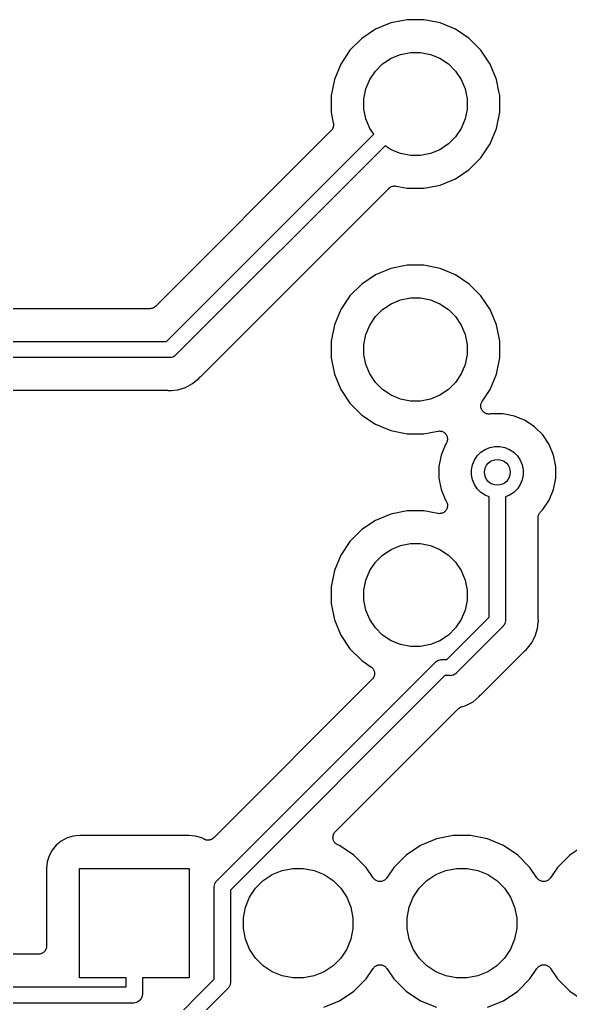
# Model space of a CAD drawing. Extents: x 19 to 115, y -142 to -17.
# Drawn here: x 53.55 to 62.09, y -134.6 to -119.34 of the extents above; entities that cross this region are included whole.
import ezdxf

# ---------------------------------------------------------------- set-up
doc = ezdxf.new("R2010")
doc.units = 0
doc.layers.add('BLACK', color=7, linetype='CONTINUOUS')

msp = doc.modelspace()

# ---------------------------------------------------------------- linework, layer by layer
at = {"layer": 'BLACK', "linetype": 'CONTINUOUS'}
for p, q in [((59.5612, -119.342), (59.3085, -119.392)), ((59.8188, -119.342), (59.5612, -119.342)), ((60.0715, -119.392), (59.8188, -119.342)), ((59.0704, -119.491), (58.8562, -119.634)), ((59.3085, -119.392), (59.0704, -119.491)), ((60.3096, -119.491), (60.0715, -119.392)), ((60.5238, -119.634), (60.3096, -119.491)), ((58.8562, -119.634), (58.674, -119.816)), ((60.706, -119.816), (60.5238, -119.634)), ((58.674, -119.816), (58.5309, -120.03)), ((59.18, -120.029), (59.3111, -119.941)), ((59.3111, -119.941), (59.4566, -119.881)), ((59.4566, -119.881), (59.6112, -119.85)), ((59.6112, -119.85), (59.7688, -119.85)), ((59.7688, -119.85), (59.9234, -119.881)), ((59.9234, -119.881), (60.0689, -119.941)), ((60.0689, -119.941), (60.2, -120.029)), ((60.8491, -120.03), (60.706, -119.816)), ((58.5309, -120.03), (58.4323, -120.268)), ((59.0686, -120.14), (59.18, -120.029)), ((60.2, -120.029), (60.3114, -120.14)), ((60.9477, -120.268), (60.8491, -120.03)), ((58.981, -120.271), (59.0686, -120.14)), ((60.3114, -120.14), (60.399, -120.271)), ((58.4323, -120.268), (58.382, -120.521)), ((58.89, -120.571), (58.9207, -120.417)), ((58.9207, -120.417), (58.981, -120.271)), ((60.399, -120.271), (60.4593, -120.417)), ((60.4593, -120.417), (60.49, -120.571)), ((60.9848, -120.455), (60.9477, -120.268)), ((58.382, -120.521), (58.382, -120.779)), ((60.998, -120.521), (60.9848, -120.455)), ((60.9848, -120.455), (60.9848, -120.455)), ((60.998, -120.779), (60.998, -120.521)), ((58.89, -120.729), (58.89, -120.571)), ((60.49, -120.571), (60.49, -120.729)), ((58.382, -120.779), (58.4159, -120.949)), ((58.9207, -120.883), (58.89, -120.729)), ((60.49, -120.729), (60.4593, -120.883)), ((60.9477, -121.032), (60.998, -120.779)), ((58.4081, -121.024), (58.4024, -121.034)), ((58.4083, -121.023), (58.4081, -121.024)), ((58.4086, -121.023), (58.4083, -121.023)), ((58.412, -121.011), (58.4086, -121.023)), ((58.4156, -121), (58.412, -121.011)), ((58.4158, -120.999), (58.4156, -121)), ((58.4156, -121), (58.4156, -121)), ((58.417, -120.987), (58.4158, -120.999)), ((58.4159, -120.949), (58.416, -120.95)), ((58.416, -120.95), (58.416, -120.95)), ((58.416, -120.95), (58.416, -120.95)), ((58.416, -120.95), (58.4162, -120.951)), ((58.4162, -120.951), (58.4172, -120.963)), ((58.4183, -120.976), (58.417, -120.987)), ((58.4172, -120.963), (58.4183, -120.974)), ((58.4183, -120.974), (58.4182, -120.975)), ((58.4182, -120.975), (58.4183, -120.976)), ((58.981, -121.029), (58.9207, -120.883)), ((60.4593, -120.883), (60.399, -121.029)), ((58.3811, -121.064), (55.655, -123.79)), ((55.8282, -124.335), (59.0424, -121.121)), ((58.3886, -121.055), (58.3811, -121.064)), ((58.3962, -121.046), (58.3886, -121.055)), ((58.3965, -121.045), (58.3962, -121.046)), ((58.3968, -121.045), (58.3965, -121.045)), ((58.4024, -121.034), (58.3968, -121.045)), ((59.0424, -121.121), (58.981, -121.029)), ((60.3114, -121.16), (60.2, -121.271)), ((60.399, -121.029), (60.3114, -121.16)), ((60.8491, -121.27), (60.9477, -121.032)), ((59.2192, -121.298), (55.9727, -124.544)), ((59.3111, -121.359), (59.2192, -121.298)), ((60.2, -121.271), (60.0689, -121.359)), ((60.706, -121.484), (60.8491, -121.27)), ((59.4566, -121.419), (59.3111, -121.359)), ((59.6112, -121.45), (59.4566, -121.419)), ((59.7688, -121.45), (59.6112, -121.45)), ((59.9234, -121.419), (59.7688, -121.45)), ((60.0689, -121.359), (59.9234, -121.419)), ((60.5238, -121.666), (60.706, -121.484)), ((60.3096, -121.809), (60.5238, -121.666)), ((59.2869, -121.95), (59.2959, -121.943)), ((59.2959, -121.943), (59.2965, -121.943)), ((59.2965, -121.943), (59.2969, -121.942)), ((59.2969, -121.942), (59.3074, -121.937)), ((59.3074, -121.937), (59.3178, -121.931)), ((59.3178, -121.931), (59.3184, -121.931)), ((59.3184, -121.931), (59.319, -121.931)), ((59.319, -121.931), (59.3302, -121.927)), ((59.3302, -121.927), (59.3416, -121.924)), ((59.3416, -121.924), (59.3422, -121.924)), ((59.3422, -121.924), (59.3428, -121.924)), ((59.3428, -121.924), (59.3545, -121.923)), ((59.3545, -121.923), (59.3662, -121.922)), ((59.3662, -121.922), (59.3668, -121.922)), ((59.3668, -121.922), (59.3674, -121.922)), ((59.3674, -121.922), (59.3792, -121.923)), ((59.3792, -121.923), (59.3909, -121.924)), ((59.3909, -121.924), (59.5612, -121.958)), ((59.8188, -121.958), (60.0715, -121.908)), ((60.0715, -121.908), (60.3096, -121.809)), ((56.354, -124.881), (59.2763, -121.959)), ((59.2763, -121.959), (59.2767, -121.959)), ((59.2767, -121.959), (59.2767, -121.958)), ((59.2767, -121.958), (59.2767, -121.958)), ((59.2767, -121.958), (59.2776, -121.958)), ((59.2776, -121.958), (59.2869, -121.95)), ((59.5612, -121.958), (59.8188, -121.958)), ((59.5612, -123.152), (59.3085, -123.202)), ((59.8188, -123.152), (59.5612, -123.152)), ((60.0715, -123.202), (59.8188, -123.152)), ((59.0704, -123.301), (58.8562, -123.444)), ((59.3085, -123.202), (59.0704, -123.301)), ((60.3096, -123.301), (60.0715, -123.202)), ((60.5238, -123.444), (60.3096, -123.301)), ((58.8562, -123.444), (58.674, -123.626)), ((60.706, -123.626), (60.5238, -123.444)), ((58.674, -123.626), (58.5309, -123.84)), ((59.18, -123.839), (59.3111, -123.751)), ((59.3111, -123.751), (59.4566, -123.691)), ((59.4566, -123.691), (59.6112, -123.66)), ((59.6112, -123.66), (59.7688, -123.66)), ((59.7688, -123.66), (59.9234, -123.691)), ((59.9234, -123.691), (60.0689, -123.751)), ((60.0689, -123.751), (60.2, -123.839)), ((60.7915, -123.754), (60.706, -123.626)), ((60.8491, -123.84), (60.7915, -123.754)), ((55.5652, -123.827), (50.748, -123.827)), ((55.5769, -123.826), (55.5652, -123.827)), ((55.5886, -123.825), (55.5769, -123.826)), ((55.5892, -123.825), (55.5886, -123.825)), ((55.5899, -123.825), (55.5892, -123.825)), ((55.6011, -123.821), (55.5899, -123.825)), ((55.6124, -123.818), (55.6011, -123.821)), ((55.613, -123.818), (55.6124, -123.818)), ((55.6136, -123.817), (55.613, -123.818)), ((55.624, -123.812), (55.6136, -123.817)), ((55.6344, -123.807), (55.624, -123.812)), ((55.6349, -123.806), (55.6344, -123.807)), ((55.6355, -123.806), (55.6349, -123.806)), ((55.6446, -123.798), (55.6355, -123.806)), ((55.6537, -123.791), (55.6446, -123.798)), ((55.6547, -123.79), (55.6537, -123.791)), ((55.655, -123.79), (55.6547, -123.79)), ((55.6547, -123.79), (55.6547, -123.79)), ((55.6547, -123.79), (55.6547, -123.79)), ((58.5309, -123.84), (58.4323, -124.078)), ((59.0686, -123.95), (59.18, -123.839)), ((60.2, -123.839), (60.3114, -123.95)), ((60.9477, -124.078), (60.8491, -123.84)), ((58.4323, -124.078), (58.382, -124.331)), ((58.981, -124.081), (59.0686, -123.95)), ((60.3114, -123.95), (60.399, -124.081)), ((60.998, -124.331), (60.9477, -124.078)), ((58.89, -124.381), (58.9207, -124.227)), ((58.9207, -124.227), (58.981, -124.081)), ((60.399, -124.081), (60.4593, -124.227)), ((60.4593, -124.227), (60.49, -124.381)), ((50.3208, -124.335), (55.8282, -124.335)), ((58.382, -124.331), (58.382, -124.589)), ((58.89, -124.539), (58.89, -124.381)), ((60.49, -124.381), (60.49, -124.539)), ((60.998, -124.589), (60.998, -124.331)), ((55.8739, -124.585), (50.3208, -124.585)), ((55.88, -124.586), (55.8739, -124.585)), ((55.8861, -124.585), (55.88, -124.586)), ((55.9045, -124.583), (55.8861, -124.585)), ((55.8861, -124.585), (55.8861, -124.585)), ((55.9281, -124.576), (55.9045, -124.583)), ((55.9498, -124.564), (55.9281, -124.576)), ((55.9688, -124.549), (55.9498, -124.564)), ((55.9727, -124.544), (55.9688, -124.549)), ((58.382, -124.589), (58.4323, -124.842)), ((58.9207, -124.693), (58.89, -124.539)), ((60.49, -124.539), (60.4593, -124.693)), ((60.9477, -124.842), (60.998, -124.589)), ((58.4323, -124.842), (58.5309, -125.08)), ((58.981, -124.839), (58.9207, -124.693)), ((59.0686, -124.97), (58.981, -124.839)), ((60.399, -124.839), (60.3114, -124.97)), ((60.4593, -124.693), (60.399, -124.839)), ((60.8491, -125.08), (60.9477, -124.842)), ((56.1234, -125.048), (56.2334, -124.989)), ((56.2334, -124.989), (56.3298, -124.91)), ((56.3298, -124.91), (56.3456, -124.89)), ((56.3456, -124.89), (56.3468, -124.889)), ((56.3468, -124.889), (56.3506, -124.885)), ((56.3506, -124.885), (56.354, -124.881)), ((59.18, -125.081), (59.0686, -124.97)), ((60.3114, -124.97), (60.2, -125.081)), ((50.748, -125.093), (55.8427, -125.093)), ((55.8427, -125.093), (55.8445, -125.093)), ((55.8445, -125.093), (55.8498, -125.094)), ((55.8498, -125.094), (55.8551, -125.094)), ((55.8551, -125.094), (55.88, -125.096)), ((55.88, -125.096), (55.9049, -125.094)), ((55.9049, -125.094), (55.905, -125.094)), ((55.905, -125.094), (56.0041, -125.084)), ((56.0041, -125.084), (56.1234, -125.048)), ((58.5309, -125.08), (58.674, -125.294)), ((59.3111, -125.169), (59.18, -125.081)), ((60.2, -125.081), (60.0689, -125.169)), ((60.7253, -125.265), (60.8491, -125.08)), ((58.674, -125.294), (58.8562, -125.476)), ((59.4566, -125.229), (59.3111, -125.169)), ((59.6112, -125.26), (59.4566, -125.229)), ((59.7688, -125.26), (59.6112, -125.26)), ((59.9234, -125.229), (59.7688, -125.26)), ((60.0689, -125.169), (59.9234, -125.229)), ((60.7065, -125.31), (60.7102, -125.298)), ((60.7102, -125.298), (60.7136, -125.287)), ((60.7136, -125.287), (60.7138, -125.286)), ((60.7138, -125.286), (60.7196, -125.276)), ((60.7138, -125.286), (60.7138, -125.286)), ((60.7196, -125.276), (60.7253, -125.265)), ((60.7039, -125.335), (60.7052, -125.322)), ((60.7051, -125.347), (60.7039, -125.335)), ((60.7039, -125.335), (60.704, -125.335)), ((60.704, -125.335), (60.7039, -125.335)), ((60.7062, -125.359), (60.7051, -125.347)), ((60.7052, -125.322), (60.7064, -125.31)), ((60.7063, -125.36), (60.7062, -125.359)), ((60.7098, -125.371), (60.7063, -125.36)), ((60.7063, -125.36), (60.7063, -125.36)), ((60.7064, -125.31), (60.7065, -125.31)), ((60.7065, -125.31), (60.7065, -125.31)), ((60.7132, -125.383), (60.7098, -125.371)), ((60.7133, -125.383), (60.7132, -125.383)), ((60.7134, -125.383), (60.7133, -125.383)), ((60.7191, -125.394), (60.7134, -125.383)), ((60.7247, -125.405), (60.7191, -125.394)), ((60.7249, -125.405), (60.7247, -125.405)), ((60.725, -125.405), (60.7249, -125.405)), ((60.7325, -125.415), (60.725, -125.405)), ((60.7403, -125.424), (60.7325, -125.415)), ((60.7405, -125.424), (60.7403, -125.424)), ((60.7406, -125.425), (60.7405, -125.424)), ((60.7499, -125.432), (60.7406, -125.425)), ((60.7593, -125.44), (60.7499, -125.432)), ((60.7595, -125.44), (60.7593, -125.44)), ((60.7596, -125.44), (60.7595, -125.44)), ((60.7702, -125.446), (60.7596, -125.44)), ((60.781, -125.452), (60.7702, -125.446)), ((60.7812, -125.452), (60.781, -125.452)), ((60.7814, -125.452), (60.7812, -125.452)), ((60.7928, -125.456), (60.7814, -125.452)), ((58.8562, -125.476), (59.0704, -125.619)), ((60.8046, -125.46), (60.7928, -125.456)), ((60.8049, -125.46), (60.8046, -125.46)), ((60.8051, -125.46), (60.8049, -125.46)), ((60.817, -125.461), (60.8051, -125.46)), ((60.8293, -125.462), (60.817, -125.461)), ((60.8295, -125.462), (60.8293, -125.462)), ((60.8297, -125.462), (60.8295, -125.462)), ((60.8417, -125.461), (60.8297, -125.462)), ((60.854, -125.46), (60.8417, -125.461)), ((60.8544, -125.46), (60.854, -125.46)), ((60.8557, -125.46), (60.8544, -125.46)), ((60.8544, -125.46), (60.8544, -125.46)), ((60.8544, -125.46), (60.8544, -125.46)), ((60.8706, -125.457), (60.8557, -125.46)), ((61.0494, -125.457), (60.8706, -125.457)), ((61.2249, -125.492), (61.0494, -125.457)), ((61.3901, -125.56), (61.2249, -125.492)), ((61.5388, -125.66), (61.3901, -125.56)), ((59.0704, -125.619), (59.3085, -125.718)), ((59.3085, -125.718), (59.5612, -125.768)), ((59.8188, -125.768), (60.0348, -125.725)), ((60.0348, -125.725), (60.0361, -125.725)), ((60.0361, -125.725), (60.0361, -125.725)), ((60.0361, -125.725), (60.0361, -125.725)), ((60.0361, -125.725), (60.0366, -125.725)), ((60.0366, -125.725), (60.0488, -125.724)), ((60.0488, -125.724), (60.0608, -125.723)), ((60.0608, -125.723), (60.061, -125.723)), ((60.061, -125.723), (60.0613, -125.723)), ((60.0613, -125.723), (60.0735, -125.724)), ((60.0735, -125.724), (60.0855, -125.725)), ((60.0855, -125.725), (60.0857, -125.725)), ((60.0857, -125.725), (60.0859, -125.725)), ((60.0859, -125.725), (60.0979, -125.729)), ((60.0979, -125.729), (60.1091, -125.733)), ((60.1091, -125.733), (60.1093, -125.733)), ((60.1093, -125.733), (60.1095, -125.733)), ((60.1095, -125.733), (60.1204, -125.739)), ((60.1204, -125.739), (60.1309, -125.744)), ((60.1309, -125.744), (60.1311, -125.745)), ((60.1311, -125.745), (60.1313, -125.745)), ((60.1313, -125.745), (60.1407, -125.753)), ((60.1407, -125.753), (60.1499, -125.76)), ((61.6653, -125.786), (61.5388, -125.66)), ((59.5612, -125.768), (59.8188, -125.768)), ((60.1499, -125.76), (60.1501, -125.761)), ((60.1501, -125.761), (60.1503, -125.761)), ((60.1503, -125.761), (60.1579, -125.77)), ((60.1579, -125.77), (60.1656, -125.78)), ((60.1709, -125.909), (60.1652, -125.92)), ((60.1656, -125.78), (60.1657, -125.78)), ((60.1657, -125.78), (60.1658, -125.78)), ((60.1658, -125.78), (60.1713, -125.791)), ((60.1767, -125.899), (60.1709, -125.909)), ((60.1713, -125.791), (60.1771, -125.802)), ((60.1768, -125.898), (60.1767, -125.899)), ((60.1769, -125.898), (60.1768, -125.898)), ((60.1804, -125.887), (60.1769, -125.898)), ((60.1771, -125.802), (60.1772, -125.802)), ((60.1772, -125.802), (60.1773, -125.802)), ((60.1773, -125.802), (60.1807, -125.814)), ((60.184, -125.875), (60.1804, -125.887)), ((60.1807, -125.814), (60.1842, -125.825)), ((60.1841, -125.875), (60.184, -125.875)), ((60.1853, -125.863), (60.1841, -125.875)), ((60.1841, -125.875), (60.1841, -125.875)), ((60.1842, -125.825), (60.1843, -125.825)), ((60.1843, -125.825), (60.1843, -125.826)), ((60.1843, -125.826), (60.1855, -125.838)), ((60.1866, -125.85), (60.1853, -125.863)), ((60.1855, -125.838), (60.1866, -125.85)), ((60.1866, -125.85), (60.1866, -125.85)), ((60.1866, -125.85), (60.1866, -125.85)), ((61.7647, -125.935), (61.6653, -125.786)), ((60.1553, -125.935), (60.0869, -126.1)), ((60.1652, -125.92), (60.1553, -125.935)), ((60.6493, -126.11), (60.705, -126.054)), ((60.705, -126.054), (60.7705, -126.011)), ((60.7705, -126.011), (60.8433, -125.98)), ((60.8433, -125.98), (60.9206, -125.965)), ((60.9206, -125.965), (60.9994, -125.965)), ((60.9994, -125.965), (61.0767, -125.98)), ((61.0767, -125.98), (61.1495, -126.011)), ((61.1495, -126.011), (61.215, -126.054)), ((61.215, -126.054), (61.2707, -126.11)), ((61.8331, -126.1), (61.7647, -125.935)), ((60.0869, -126.1), (60.052, -126.276)), ((60.5754, -126.248), (60.6055, -126.176)), ((60.6055, -126.176), (60.6493, -126.11)), ((61.2707, -126.11), (61.3145, -126.176)), ((61.3145, -126.176), (61.3446, -126.248)), ((61.868, -126.276), (61.8331, -126.1)), ((60.052, -126.276), (60.052, -126.454)), ((60.56, -126.326), (60.5754, -126.248)), ((60.56, -126.404), (60.56, -126.326)), ((61.3446, -126.248), (61.36, -126.326)), ((61.36, -126.326), (61.36, -126.404)), ((61.868, -126.454), (61.868, -126.276)), ((60.052, -126.454), (60.0869, -126.63)), ((60.5754, -126.482), (60.56, -126.404)), ((60.6055, -126.554), (60.5754, -126.482)), ((61.3446, -126.482), (61.3145, -126.554)), ((61.36, -126.404), (61.3446, -126.482)), ((61.8331, -126.63), (61.868, -126.454)), ((60.0869, -126.63), (60.1553, -126.795)), ((60.6493, -126.62), (60.6055, -126.554)), ((60.705, -126.676), (60.6493, -126.62)), ((61.2707, -126.62), (61.215, -126.676)), ((61.3145, -126.554), (61.2707, -126.62)), ((61.7647, -126.795), (61.8331, -126.63)), ((60.1553, -126.795), (60.1652, -126.81)), ((60.1652, -126.81), (60.1659, -126.811)), ((60.1659, -126.811), (60.1659, -126.811)), ((60.1659, -126.811), (60.1659, -126.811)), ((60.1659, -126.811), (60.1662, -126.811)), ((60.1662, -126.811), (60.1717, -126.822)), ((60.1717, -126.822), (60.1774, -126.833)), ((60.7705, -126.719), (60.705, -126.676)), ((60.835, -126.746), (60.7705, -126.719)), ((60.835, -128.613), (60.835, -126.746)), ((61.1495, -126.719), (61.085, -126.746)), ((61.085, -126.746), (61.085, -128.659)), ((61.215, -126.676), (61.1495, -126.719)), ((61.6653, -126.944), (61.7647, -126.795)), ((59.5612, -126.962), (59.3085, -127.012)), ((59.8188, -126.962), (59.5612, -126.962)), ((60.0348, -127.005), (59.8188, -126.962)), ((60.1393, -126.979), (60.1298, -126.986)), ((60.1487, -126.971), (60.1393, -126.979)), ((60.1488, -126.971), (60.1487, -126.971)), ((60.149, -126.971), (60.1488, -126.971)), ((60.1569, -126.961), (60.149, -126.971)), ((60.1646, -126.952), (60.1569, -126.961)), ((60.1647, -126.952), (60.1646, -126.952)), ((60.1648, -126.952), (60.1647, -126.952)), ((60.1707, -126.941), (60.1648, -126.952)), ((60.1765, -126.93), (60.1707, -126.941)), ((60.1766, -126.93), (60.1765, -126.93)), ((60.1765, -126.93), (60.1765, -126.93)), ((60.1803, -126.918), (60.1766, -126.93)), ((60.1774, -126.833), (60.1775, -126.833)), ((60.1775, -126.833), (60.1776, -126.833)), ((60.1776, -126.833), (60.1809, -126.845)), ((60.1839, -126.906), (60.1803, -126.918)), ((60.1809, -126.845), (60.1844, -126.857)), ((60.184, -126.906), (60.1839, -126.906)), ((60.1839, -126.906), (60.1839, -126.906)), ((60.1853, -126.894), (60.184, -126.906)), ((60.1844, -126.857), (60.1844, -126.857)), ((60.1844, -126.857), (60.1845, -126.857)), ((60.1845, -126.857), (60.1855, -126.869)), ((60.1866, -126.882), (60.1853, -126.894)), ((60.1855, -126.869), (60.1866, -126.881)), ((60.1866, -126.881), (60.1866, -126.882)), ((60.1866, -126.882), (60.1866, -126.882)), ((61.6227, -126.988), (61.6302, -126.979)), ((61.6302, -126.979), (61.6653, -126.944)), ((59.0704, -127.111), (58.8562, -127.254)), ((59.3085, -127.012), (59.0704, -127.111)), ((60.0472, -127.006), (60.0348, -127.005)), ((60.059, -127.007), (60.0472, -127.006)), ((60.0593, -127.007), (60.059, -127.007)), ((60.0595, -127.007), (60.0593, -127.007)), ((60.0717, -127.006), (60.0595, -127.007)), ((60.0837, -127.005), (60.0717, -127.006)), ((60.0839, -127.005), (60.0837, -127.005)), ((60.0842, -127.005), (60.0839, -127.005)), ((60.0959, -127.001), (60.0842, -127.005)), ((60.1075, -126.998), (60.0959, -127.001)), ((60.1077, -126.998), (60.1075, -126.998)), ((60.1079, -126.998), (60.1077, -126.998)), ((60.1187, -126.992), (60.1079, -126.998)), ((60.1294, -126.986), (60.1187, -126.992)), ((60.1296, -126.986), (60.1294, -126.986)), ((60.1298, -126.986), (60.1296, -126.986)), ((61.593, -127.067), (61.5943, -127.055)), ((61.593, -127.068), (61.593, -127.067)), ((61.593, -127.069), (61.593, -127.068)), ((61.593, -127.068), (61.593, -127.068)), ((61.593, -127.068), (61.593, -127.068)), ((61.593, -128.628), (61.593, -127.069)), ((61.5943, -127.055), (61.5955, -127.044)), ((61.5955, -127.044), (61.5957, -127.043)), ((61.5957, -127.043), (61.5958, -127.042)), ((61.5958, -127.042), (61.5993, -127.031)), ((61.5993, -127.031), (61.6028, -127.02)), ((61.6028, -127.02), (61.6031, -127.019)), ((61.6031, -127.019), (61.6033, -127.019)), ((61.6033, -127.019), (61.6089, -127.008)), ((61.6089, -127.008), (61.6145, -126.998)), ((61.6145, -126.998), (61.6149, -126.998)), ((61.6149, -126.998), (61.6152, -126.997)), ((61.6152, -126.997), (61.6227, -126.988)), ((58.8562, -127.254), (58.674, -127.436)), ((58.674, -127.436), (58.5309, -127.65)), ((59.18, -127.649), (59.3111, -127.561)), ((59.3111, -127.561), (59.4566, -127.501)), ((59.4566, -127.501), (59.6112, -127.47)), ((59.6112, -127.47), (59.7688, -127.47)), ((59.7688, -127.47), (59.9234, -127.501)), ((59.9234, -127.501), (60.0689, -127.561)), ((60.0689, -127.561), (60.2, -127.649)), ((58.5309, -127.65), (58.4323, -127.888)), ((59.0686, -127.76), (59.18, -127.649)), ((60.2, -127.649), (60.3114, -127.76)), ((58.4323, -127.888), (58.382, -128.141)), ((58.9207, -128.037), (58.981, -127.891)), ((58.981, -127.891), (59.0686, -127.76)), ((60.3114, -127.76), (60.399, -127.891)), ((60.399, -127.891), (60.4593, -128.037)), ((58.89, -128.191), (58.9207, -128.037)), ((60.4593, -128.037), (60.49, -128.191)), ((58.382, -128.141), (58.382, -128.399)), ((58.89, -128.349), (58.89, -128.191)), ((60.49, -128.191), (60.49, -128.349)), ((58.9207, -128.503), (58.89, -128.349)), ((60.49, -128.349), (60.4593, -128.503)), ((58.382, -128.399), (58.4323, -128.652)), ((58.981, -128.649), (58.9207, -128.503)), ((60.4593, -128.503), (60.399, -128.649)), ((58.4323, -128.652), (58.5309, -128.89)), ((59.0686, -128.78), (58.981, -128.649)), ((60.1782, -129.27), (60.835, -128.613)), ((60.399, -128.649), (60.3114, -128.78)), ((61.5935, -128.633), (61.593, -128.628)), ((61.5934, -128.638), (61.5935, -128.633)), ((61.5936, -128.64), (61.5934, -128.638)), ((61.5961, -128.665), (61.5936, -128.64)), ((59.18, -128.891), (59.0686, -128.78)), ((60.3114, -128.78), (60.2, -128.891)), ((61.0441, -128.758), (60.3227, -129.479)), ((61.0488, -128.754), (61.0441, -128.758)), ((61.0527, -128.749), (61.0488, -128.754)), ((61.0641, -128.735), (61.0527, -128.749)), ((61.0527, -128.749), (61.0527, -128.749)), ((61.0644, -128.735), (61.0641, -128.735)), ((61.076, -128.713), (61.0644, -128.735)), ((61.0832, -128.69), (61.076, -128.713)), ((61.085, -128.671), (61.0832, -128.69)), ((61.085, -128.659), (61.0856, -128.665)), ((61.0856, -128.665), (61.085, -128.671)), ((61.085, -128.671), (61.085, -128.671)), ((61.5476, -128.908), (61.5838, -128.789)), ((61.5838, -128.789), (61.5936, -128.69)), ((61.5936, -128.69), (61.5961, -128.665)), ((61.5936, -128.69), (61.5936, -128.69)), ((58.5309, -128.89), (58.674, -129.104)), ((59.3111, -128.979), (59.18, -128.891)), ((60.2, -128.891), (60.0689, -128.979)), ((61.4889, -129.018), (61.5476, -128.908)), ((58.674, -129.104), (58.8562, -129.286)), ((59.4566, -129.039), (59.3111, -128.979)), ((59.6112, -129.07), (59.4566, -129.039)), ((59.7688, -129.07), (59.6112, -129.07)), ((59.9234, -129.039), (59.7688, -129.07)), ((60.0689, -128.979), (59.9234, -129.039)), ((61.3904, -129.131), (61.4098, -129.115)), ((61.4098, -129.115), (61.4256, -129.095)), ((61.4256, -129.095), (61.4257, -129.095)), ((61.4257, -129.095), (61.4889, -129.018)), ((60.0899, -129.27), (60.096, -129.269)), ((60.096, -129.269), (60.1021, -129.27)), ((60.704, -129.816), (61.3812, -129.139)), ((61.3812, -129.139), (61.3825, -129.138)), ((61.3825, -129.138), (61.3867, -129.134)), ((61.3867, -129.134), (61.3904, -129.131)), ((56.611, -132.703), (60.0033, -129.311)), ((58.8562, -129.286), (58.9994, -129.382)), ((58.9994, -129.382), (59.0003, -129.382)), ((59.0003, -129.382), (59.0003, -129.382)), ((59.0003, -129.382), (59.0003, -129.382)), ((59.0003, -129.382), (59.0009, -129.383)), ((59.0009, -129.383), (59.0101, -129.39)), ((59.0101, -129.39), (59.0193, -129.398)), ((59.0193, -129.398), (59.0196, -129.398)), ((59.0196, -129.398), (59.0199, -129.399)), ((59.0199, -129.399), (59.0273, -129.408)), ((59.0273, -129.408), (59.0349, -129.417)), ((59.0349, -129.417), (59.0351, -129.418)), ((59.0351, -129.418), (59.0353, -129.418)), ((59.0353, -129.418), (59.0408, -129.429)), ((60.0033, -129.311), (60.0072, -129.306)), ((60.0072, -129.306), (60.0119, -129.302)), ((60.0119, -129.302), (60.0262, -129.291)), ((60.0119, -129.302), (60.0119, -129.302)), ((60.0262, -129.291), (60.0479, -129.279)), ((60.0262, -129.291), (60.0262, -129.291)), ((60.0262, -129.291), (60.0262, -129.291)), ((60.0479, -129.279), (60.0715, -129.272)), ((60.0715, -129.272), (60.0899, -129.27)), ((60.0899, -129.27), (60.0899, -129.27)), ((60.1021, -129.27), (60.1782, -129.27)), ((60.1478, -129.52), (56.82, -132.848)), ((59.0264, -129.568), (59.0187, -129.577)), ((59.034, -129.559), (59.0264, -129.568)), ((59.0342, -129.558), (59.034, -129.559)), ((59.0344, -129.558), (59.0342, -129.558)), ((59.0401, -129.547), (59.0344, -129.558)), ((59.0458, -129.537), (59.0401, -129.547)), ((59.0408, -129.429), (59.0465, -129.439)), ((59.046, -129.536), (59.0458, -129.537)), ((59.0461, -129.536), (59.046, -129.536)), ((59.0497, -129.524), (59.0461, -129.536)), ((59.0465, -129.439), (59.0466, -129.44)), ((59.0466, -129.44), (59.0468, -129.44)), ((59.0468, -129.44), (59.0501, -129.451)), ((59.0532, -129.513), (59.0497, -129.524)), ((59.0501, -129.451), (59.0536, -129.463)), ((59.0533, -129.513), (59.0532, -129.513)), ((59.0534, -129.512), (59.0533, -129.513)), ((59.0546, -129.5), (59.0534, -129.512)), ((59.0536, -129.463), (59.0536, -129.463)), ((59.0536, -129.463), (59.0537, -129.464)), ((59.0537, -129.464), (59.0548, -129.476)), ((59.0559, -129.489), (59.0546, -129.5)), ((59.0548, -129.476), (59.0559, -129.488)), ((59.0559, -129.488), (59.0559, -129.488)), ((59.0559, -129.488), (59.0559, -129.489)), ((60.2239, -129.52), (60.1478, -129.52)), ((60.23, -129.521), (60.2239, -129.52)), ((60.2361, -129.52), (60.23, -129.521)), ((60.2545, -129.518), (60.2361, -129.52)), ((60.2361, -129.52), (60.2361, -129.52)), ((60.2781, -129.511), (60.2545, -129.518)), ((60.2998, -129.499), (60.2781, -129.511)), ((60.3188, -129.484), (60.2998, -129.499)), ((60.3227, -129.479), (60.3188, -129.484)), ((59.0187, -129.577), (56.5606, -132.035)), ((60.5834, -129.924), (60.6798, -129.845)), ((60.6798, -129.845), (60.6956, -129.825)), ((60.6956, -129.825), (60.6968, -129.824)), ((60.6968, -129.824), (60.7006, -129.82)), ((60.7006, -129.82), (60.704, -129.816)), ((60.3519, -130.034), (60.3562, -130.031)), ((60.3562, -130.031), (60.36, -130.027)), ((60.36, -130.027), (60.3658, -130.023)), ((60.3658, -130.023), (60.3713, -130.019)), ((60.3713, -130.019), (60.3761, -130.016)), ((60.3761, -130.016), (60.3807, -130.013)), ((60.3807, -130.013), (60.3871, -130.011)), ((60.3871, -130.011), (60.3933, -130.007)), ((60.3933, -130.007), (60.3985, -130.006)), ((60.3985, -130.006), (60.4036, -130.004)), ((60.4036, -130.004), (60.4734, -129.983)), ((60.4734, -129.983), (60.5834, -129.924)), ((58.4471, -131.939), (60.3506, -130.036)), ((60.3506, -130.036), (60.3519, -130.034)), ((54.3804, -132.009), (54.2847, -132.038)), ((54.4862, -131.999), (54.3804, -132.009)), ((56.1738, -131.999), (54.4862, -131.999)), ((56.2796, -132.009), (56.1738, -131.999)), ((56.3753, -132.038), (56.2796, -132.009)), ((58.4099, -132.028), (58.4112, -132.016)), ((58.4112, -132.016), (58.4124, -132.004)), ((58.4124, -132.004), (58.4125, -132.003)), ((58.4125, -132.003), (58.4161, -131.992)), ((58.4125, -132.003), (58.4125, -132.003)), ((58.4161, -131.992), (58.4197, -131.98)), ((58.4197, -131.98), (58.4198, -131.98)), ((58.4198, -131.98), (58.4199, -131.979)), ((58.4199, -131.979), (58.4258, -131.969)), ((58.4258, -131.969), (58.4314, -131.958)), ((58.4314, -131.958), (58.4316, -131.958)), ((58.4316, -131.958), (58.4317, -131.958)), ((58.4317, -131.958), (58.4395, -131.948)), ((58.4395, -131.948), (58.4471, -131.939)), ((60.2762, -132.002), (60.0139, -132.054)), ((60.5437, -132.002), (60.2762, -132.002)), ((60.8061, -132.054), (60.5437, -132.002)), ((54.1191, -132.149), (54.0556, -132.226)), ((54.1964, -132.086), (54.1191, -132.149)), ((54.2847, -132.038), (54.1964, -132.086)), ((56.4109, -132.057), (56.3753, -132.038)), ((56.4162, -132.06), (56.4109, -132.057)), ((56.4212, -132.062), (56.4162, -132.06)), ((56.4276, -132.064), (56.4212, -132.062)), ((56.4338, -132.067), (56.4276, -132.064)), ((56.4394, -132.068), (56.4338, -132.067)), ((56.4448, -132.07), (56.4394, -132.068)), ((56.4515, -132.07), (56.4448, -132.07)), ((56.4581, -132.072), (56.4515, -132.07)), ((56.4638, -132.072), (56.4581, -132.072)), ((56.4695, -132.072), (56.4638, -132.072)), ((56.4762, -132.072), (56.4695, -132.072)), ((56.4829, -132.072), (56.4762, -132.072)), ((56.4885, -132.071), (56.4829, -132.072)), ((56.4941, -132.07), (56.4885, -132.071)), ((56.5006, -132.068), (56.4941, -132.07)), ((56.5072, -132.067), (56.5006, -132.068)), ((56.5125, -132.065), (56.5072, -132.067)), ((56.5179, -132.063), (56.5125, -132.065)), ((56.5239, -132.06), (56.5179, -132.063)), ((56.5302, -132.058), (56.5239, -132.06)), ((56.5349, -132.055), (56.5302, -132.058)), ((56.54, -132.052), (56.5349, -132.055)), ((56.5452, -132.048), (56.54, -132.052)), ((56.5508, -132.044), (56.5452, -132.048)), ((56.5549, -132.04), (56.5508, -132.044)), ((56.5593, -132.036), (56.5549, -132.04)), ((56.5606, -132.035), (56.5593, -132.036)), ((58.411, -132.04), (58.4099, -132.028)), ((58.4099, -132.028), (58.4099, -132.028)), ((58.4099, -132.028), (58.4099, -132.028)), ((58.4121, -132.052), (58.411, -132.04)), ((58.4122, -132.053), (58.4121, -132.052)), ((58.4157, -132.065), (58.4122, -132.053)), ((58.4122, -132.053), (58.4122, -132.053)), ((58.4191, -132.076), (58.4157, -132.065)), ((58.4192, -132.077), (58.4191, -132.076)), ((58.4193, -132.077), (58.4192, -132.077)), ((58.425, -132.088), (58.4193, -132.077)), ((58.4305, -132.098), (58.425, -132.088)), ((58.4307, -132.099), (58.4305, -132.098)), ((58.4309, -132.099), (58.4307, -132.099)), ((58.4385, -132.108), (58.4309, -132.099)), ((58.446, -132.118), (58.4385, -132.108)), ((58.4463, -132.118), (58.446, -132.118)), ((58.4465, -132.118), (58.4463, -132.118)), ((58.4558, -132.126), (58.4465, -132.118)), ((58.465, -132.134), (58.4558, -132.126)), ((58.4653, -132.134), (58.465, -132.134)), ((58.4655, -132.134), (58.4653, -132.134)), ((58.4761, -132.14), (58.4655, -132.134)), ((58.4867, -132.146), (58.4761, -132.14)), ((58.4873, -132.146), (58.4867, -132.146)), ((58.4883, -132.146), (58.4873, -132.146)), ((58.4873, -132.146), (58.4873, -132.146)), ((58.4873, -132.146), (58.4873, -132.146)), ((58.5133, -132.157), (58.4883, -132.146)), ((58.7357, -132.305), (58.5133, -132.157)), ((59.7667, -132.157), (59.5443, -132.305)), ((60.0139, -132.054), (59.7667, -132.157)), ((61.0533, -132.157), (60.8061, -132.054)), ((61.2757, -132.305), (61.0533, -132.157)), ((62.3067, -132.157), (62.0843, -132.305)), ((54.0084, -132.315), (53.9793, -132.41)), ((54.0556, -132.226), (54.0084, -132.315)), ((58.9248, -132.494), (58.7357, -132.305)), ((59.5443, -132.305), (59.3552, -132.494)), ((61.4648, -132.494), (61.2757, -132.305)), ((62.0843, -132.305), (61.8952, -132.494)), ((53.9793, -132.41), (53.9689, -132.516)), ((53.9689, -132.516), (53.9689, -133.715)), ((54.48, -134.21), (54.48, -132.51)), ((54.48, -132.51), (56.18, -132.51)), ((56.18, -132.51), (56.18, -134.21)), ((57.3282, -132.7), (57.4674, -132.607)), ((57.4674, -132.607), (57.6221, -132.543)), ((57.6221, -132.543), (57.7863, -132.51)), ((57.7863, -132.51), (57.9537, -132.51)), ((57.9537, -132.51), (58.1179, -132.543)), ((58.1179, -132.543), (58.2726, -132.607)), ((58.2726, -132.607), (58.4118, -132.7)), ((59.0344, -132.658), (58.9248, -132.494)), ((59.3552, -132.494), (59.2456, -132.658)), ((59.8682, -132.7), (60.0074, -132.607)), ((60.0074, -132.607), (60.1621, -132.543)), ((60.1621, -132.543), (60.3263, -132.51)), ((60.3263, -132.51), (60.4937, -132.51)), ((60.4937, -132.51), (60.6579, -132.543)), ((60.6579, -132.543), (60.8126, -132.607)), ((60.8126, -132.607), (60.9518, -132.7)), ((61.5744, -132.658), (61.4648, -132.494)), ((61.8952, -132.494), (61.7856, -132.658)), ((56.57, -132.79), (56.5718, -132.771)), ((56.5718, -132.771), (56.579, -132.748)), ((56.579, -132.748), (56.5906, -132.726)), ((56.5906, -132.726), (56.6062, -132.707)), ((56.6062, -132.707), (56.611, -132.703)), ((57.2098, -132.818), (57.3282, -132.7)), ((58.4118, -132.7), (58.5302, -132.818)), ((59.042, -132.668), (59.0344, -132.658)), ((59.0496, -132.677), (59.042, -132.668)), ((59.0499, -132.677), (59.0496, -132.677)), ((59.0501, -132.677), (59.0499, -132.677)), ((59.0594, -132.685), (59.0501, -132.677)), ((59.0687, -132.693), (59.0594, -132.685)), ((59.069, -132.693), (59.0687, -132.693)), ((59.0693, -132.693), (59.069, -132.693)), ((59.0799, -132.699), (59.0693, -132.693)), ((59.0905, -132.705), (59.0799, -132.699)), ((59.0908, -132.705), (59.0905, -132.705)), ((59.0911, -132.705), (59.0908, -132.705)), ((59.1027, -132.709), (59.0911, -132.705)), ((59.1141, -132.712), (59.1027, -132.709)), ((59.1145, -132.712), (59.1141, -132.712)), ((59.1148, -132.712), (59.1145, -132.712)), ((59.1268, -132.713), (59.1148, -132.712)), ((59.1388, -132.715), (59.1268, -132.713)), ((59.1391, -132.715), (59.1388, -132.715)), ((59.1394, -132.715), (59.1391, -132.715)), ((59.1514, -132.714), (59.1394, -132.715)), ((59.1635, -132.713), (59.1514, -132.714)), ((59.1638, -132.712), (59.1635, -132.713)), ((59.1641, -132.712), (59.1638, -132.712)), ((59.1757, -132.709), (59.1641, -132.712)), ((59.1873, -132.706), (59.1757, -132.709)), ((59.1876, -132.705), (59.1873, -132.706)), ((59.1879, -132.705), (59.1876, -132.705)), ((59.1986, -132.7), (59.1879, -132.705)), ((59.2093, -132.694), (59.1986, -132.7)), ((59.2095, -132.694), (59.2093, -132.694)), ((59.2098, -132.694), (59.2095, -132.694)), ((59.2192, -132.686), (59.2098, -132.694)), ((59.2286, -132.679), (59.2192, -132.686)), ((59.2288, -132.678), (59.2286, -132.679)), ((59.2291, -132.678), (59.2288, -132.678)), ((59.2367, -132.669), (59.2291, -132.678)), ((59.2446, -132.66), (59.2367, -132.669)), ((59.245, -132.659), (59.2446, -132.66)), ((59.2456, -132.658), (59.245, -132.659)), ((59.245, -132.659), (59.245, -132.659)), ((59.245, -132.659), (59.245, -132.659)), ((59.7498, -132.818), (59.8682, -132.7)), ((60.9518, -132.7), (61.0702, -132.818)), ((61.582, -132.668), (61.5744, -132.658)), ((61.5896, -132.677), (61.582, -132.668)), ((61.5899, -132.677), (61.5896, -132.677)), ((61.5901, -132.677), (61.5899, -132.677)), ((61.5994, -132.685), (61.5901, -132.677)), ((61.6087, -132.693), (61.5994, -132.685)), ((61.609, -132.693), (61.6087, -132.693)), ((61.6093, -132.693), (61.609, -132.693)), ((61.6199, -132.699), (61.6093, -132.693)), ((61.6305, -132.705), (61.6199, -132.699)), ((61.6308, -132.705), (61.6305, -132.705)), ((61.6311, -132.705), (61.6308, -132.705)), ((61.6427, -132.709), (61.6311, -132.705)), ((61.6541, -132.712), (61.6427, -132.709)), ((61.6545, -132.712), (61.6541, -132.712)), ((61.6548, -132.712), (61.6545, -132.712)), ((61.6668, -132.713), (61.6548, -132.712)), ((61.6788, -132.715), (61.6668, -132.713)), ((61.6791, -132.715), (61.6788, -132.715)), ((61.6794, -132.715), (61.6791, -132.715)), ((61.6914, -132.714), (61.6794, -132.715)), ((61.7035, -132.713), (61.6914, -132.714)), ((61.7038, -132.712), (61.7035, -132.713)), ((61.7041, -132.712), (61.7038, -132.712)), ((61.7157, -132.709), (61.7041, -132.712)), ((61.7273, -132.706), (61.7157, -132.709)), ((61.7276, -132.705), (61.7273, -132.706)), ((61.7279, -132.705), (61.7276, -132.705)), ((61.7386, -132.7), (61.7279, -132.705)), ((61.7493, -132.694), (61.7386, -132.7)), ((61.7495, -132.694), (61.7493, -132.694)), ((61.7498, -132.694), (61.7495, -132.694)), ((61.7592, -132.686), (61.7498, -132.694)), ((61.7686, -132.679), (61.7592, -132.686)), ((61.7688, -132.678), (61.7686, -132.679)), ((61.7691, -132.678), (61.7688, -132.678)), ((61.7767, -132.669), (61.7691, -132.678)), ((61.7846, -132.66), (61.7767, -132.669)), ((61.785, -132.659), (61.7846, -132.66)), ((61.7856, -132.658), (61.785, -132.659)), ((61.785, -132.659), (61.785, -132.659)), ((61.785, -132.659), (61.785, -132.659)), ((56.5694, -132.796), (56.57, -132.79)), ((56.57, -132.802), (56.5694, -132.796)), ((56.57, -132.79), (56.57, -132.79)), ((56.57, -134.228), (56.57, -132.802)), ((56.82, -132.848), (56.82, -134.274)), ((57.1167, -132.957), (57.2098, -132.818)), ((58.5302, -132.818), (58.6233, -132.957)), ((59.6567, -132.957), (59.7498, -132.818)), ((61.0702, -132.818), (61.1633, -132.957)), ((57.0527, -133.112), (57.1167, -132.957)), ((58.6233, -132.957), (58.6873, -133.112)), ((59.5927, -133.112), (59.6567, -132.957)), ((61.1633, -132.957), (61.2273, -133.112)), ((57.02, -133.276), (57.0527, -133.112)), ((58.6873, -133.112), (58.72, -133.276)), ((59.56, -133.276), (59.5927, -133.112)), ((61.2273, -133.112), (61.26, -133.276)), ((57.02, -133.444), (57.02, -133.276)), ((58.72, -133.276), (58.72, -133.444)), ((59.56, -133.444), (59.56, -133.276)), ((61.26, -133.276), (61.26, -133.444)), ((57.0527, -133.608), (57.02, -133.444)), ((58.72, -133.444), (58.6873, -133.608)), ((59.5927, -133.608), (59.56, -133.444)), ((61.26, -133.444), (61.2273, -133.608)), ((57.1167, -133.763), (57.0527, -133.608)), ((58.6873, -133.608), (58.6233, -133.763)), ((59.6567, -133.763), (59.5927, -133.608)), ((61.2273, -133.608), (61.1633, -133.763)), ((53.8419, -133.842), (47.5088, -133.842)), ((53.8538, -133.841), (53.8419, -133.842)), ((53.8657, -133.84), (53.8538, -133.841)), ((53.8662, -133.84), (53.8657, -133.84)), ((53.8666, -133.84), (53.8662, -133.84)), ((53.8781, -133.836), (53.8666, -133.84)), ((53.8895, -133.833), (53.8781, -133.836)), ((53.8899, -133.833), (53.8895, -133.833)), ((53.8903, -133.832), (53.8899, -133.833)), ((53.9009, -133.827), (53.8903, -133.832)), ((53.9115, -133.821), (53.9009, -133.827)), ((53.9118, -133.821), (53.9115, -133.821)), ((53.9122, -133.821), (53.9118, -133.821)), ((53.9215, -133.813), (53.9122, -133.821)), ((53.9308, -133.806), (53.9215, -133.813)), ((53.9311, -133.805), (53.9308, -133.806)), ((53.9314, -133.805), (53.9311, -133.805)), ((53.939, -133.796), (53.9314, -133.805)), ((53.9467, -133.787), (53.939, -133.796)), ((53.9469, -133.786), (53.9467, -133.787)), ((53.9472, -133.786), (53.9469, -133.786)), ((53.9529, -133.775), (53.9472, -133.786)), ((53.9587, -133.765), (53.9529, -133.775)), ((53.9588, -133.765), (53.9587, -133.765)), ((53.959, -133.764), (53.9588, -133.765)), ((53.9625, -133.753), (53.959, -133.764)), ((53.9662, -133.741), (53.9625, -133.753)), ((53.9663, -133.741), (53.9662, -133.741)), ((53.9662, -133.741), (53.9662, -133.741)), ((53.9676, -133.729), (53.9663, -133.741)), ((53.9689, -133.717), (53.9676, -133.729)), ((53.9689, -133.715), (53.9689, -133.716)), ((53.9689, -133.716), (53.9689, -133.716)), ((53.9689, -133.716), (53.9689, -133.716)), ((53.9689, -133.716), (53.9689, -133.717)), ((57.2098, -133.902), (57.1167, -133.763)), ((58.6233, -133.763), (58.5302, -133.902)), ((59.7498, -133.902), (59.6567, -133.763)), ((61.1633, -133.763), (61.0702, -133.902)), ((57.3282, -134.02), (57.2098, -133.902)), ((58.5302, -133.902), (58.4118, -134.02)), ((59.8682, -134.02), (59.7498, -133.902)), ((61.0702, -133.902), (60.9518, -134.02)), ((57.4674, -134.113), (57.3282, -134.02)), ((57.6221, -134.177), (57.4674, -134.113)), ((58.2726, -134.113), (58.1179, -134.177)), ((58.4118, -134.02), (58.2726, -134.113)), ((58.9248, -134.226), (59.0344, -134.062)), ((59.0344, -134.062), (59.035, -134.061)), ((59.035, -134.061), (59.0354, -134.06)), ((59.035, -134.061), (59.035, -134.061)), ((59.035, -134.061), (59.035, -134.061)), ((59.0354, -134.06), (59.0433, -134.051)), ((59.0433, -134.051), (59.0509, -134.042)), ((59.0509, -134.042), (59.0512, -134.042)), ((59.0512, -134.042), (59.0514, -134.041)), ((59.0514, -134.041), (59.0609, -134.034)), ((59.0609, -134.034), (59.0702, -134.026)), ((59.0702, -134.026), (59.0705, -134.026)), ((59.0705, -134.026), (59.0707, -134.026)), ((59.0707, -134.026), (59.0814, -134.02)), ((59.0814, -134.02), (59.0921, -134.015)), ((59.0921, -134.015), (59.0924, -134.015)), ((59.0924, -134.015), (59.0927, -134.014)), ((59.0927, -134.014), (59.1042, -134.011)), ((59.1042, -134.011), (59.1159, -134.008)), ((59.1159, -134.008), (59.1162, -134.008)), ((59.1162, -134.008), (59.1165, -134.007)), ((59.1165, -134.007), (59.1285, -134.006)), ((59.1285, -134.006), (59.1406, -134.005)), ((59.1406, -134.005), (59.1409, -134.005)), ((59.1409, -134.005), (59.1412, -134.005)), ((59.1412, -134.005), (59.1531, -134.007)), ((59.1531, -134.007), (59.1652, -134.008)), ((59.1652, -134.008), (59.1655, -134.008)), ((59.1655, -134.008), (59.1659, -134.008)), ((59.1659, -134.008), (59.1772, -134.011)), ((59.1772, -134.011), (59.1889, -134.015)), ((59.1889, -134.015), (59.1892, -134.015)), ((59.1892, -134.015), (59.1895, -134.015)), ((59.1895, -134.015), (59.2, -134.021)), ((59.2, -134.021), (59.2107, -134.027)), ((59.2107, -134.027), (59.211, -134.027)), ((59.211, -134.027), (59.2113, -134.027)), ((59.2113, -134.027), (59.2206, -134.035)), ((59.2206, -134.035), (59.2299, -134.043)), ((59.2299, -134.043), (59.2301, -134.043)), ((59.2301, -134.043), (59.2303, -134.043)), ((59.2303, -134.043), (59.2379, -134.052)), ((59.2379, -134.052), (59.2456, -134.062)), ((59.2456, -134.062), (59.3552, -134.226)), ((60.0074, -134.113), (59.8682, -134.02)), ((60.1621, -134.177), (60.0074, -134.113)), ((60.8126, -134.113), (60.6579, -134.177)), ((60.9518, -134.02), (60.8126, -134.113)), ((61.4648, -134.226), (61.5744, -134.062)), ((61.5744, -134.062), (61.575, -134.061)), ((61.575, -134.061), (61.5754, -134.06)), ((61.575, -134.061), (61.575, -134.061)), ((61.575, -134.061), (61.575, -134.061)), ((61.5754, -134.06), (61.5833, -134.051)), ((61.5833, -134.051), (61.5909, -134.042)), ((61.5909, -134.042), (61.5912, -134.042)), ((61.5912, -134.042), (61.5914, -134.041)), ((61.5914, -134.041), (61.6009, -134.034)), ((61.6009, -134.034), (61.6102, -134.026)), ((61.6102, -134.026), (61.6105, -134.026)), ((61.6105, -134.026), (61.6107, -134.026)), ((61.6107, -134.026), (61.6214, -134.02)), ((61.6214, -134.02), (61.6321, -134.015)), ((61.6321, -134.015), (61.6324, -134.015)), ((61.6324, -134.015), (61.6327, -134.014)), ((61.6327, -134.014), (61.6442, -134.011)), ((61.6442, -134.011), (61.6559, -134.008)), ((61.6559, -134.008), (61.6562, -134.008)), ((61.6562, -134.008), (61.6565, -134.007)), ((61.6565, -134.007), (61.6685, -134.006)), ((61.6685, -134.006), (61.6806, -134.005)), ((61.6806, -134.005), (61.6809, -134.005)), ((61.6809, -134.005), (61.6812, -134.005)), ((61.6812, -134.005), (61.6931, -134.007)), ((61.6931, -134.007), (61.7052, -134.008)), ((61.7052, -134.008), (61.7055, -134.008)), ((61.7055, -134.008), (61.7059, -134.008)), ((61.7059, -134.008), (61.7172, -134.011)), ((61.7172, -134.011), (61.7289, -134.015)), ((61.7289, -134.015), (61.7292, -134.015)), ((61.7292, -134.015), (61.7295, -134.015)), ((61.7295, -134.015), (61.74, -134.021)), ((61.74, -134.021), (61.7507, -134.027)), ((61.7507, -134.027), (61.751, -134.027)), ((61.751, -134.027), (61.7513, -134.027)), ((61.7513, -134.027), (61.7606, -134.035)), ((61.7606, -134.035), (61.7699, -134.043)), ((61.7699, -134.043), (61.7701, -134.043)), ((61.7701, -134.043), (61.7703, -134.043)), ((61.7703, -134.043), (61.7779, -134.052)), ((61.7779, -134.052), (61.7856, -134.062)), ((61.7856, -134.062), (61.8952, -134.226)), ((53.7632, -137.035), (56.57, -134.228)), ((55.205, -134.21), (54.48, -134.21)), ((55.205, -134.35), (55.205, -134.21)), ((56.18, -134.21), (55.455, -134.21)), ((55.455, -134.21), (55.455, -134.454)), ((56.8182, -134.305), (56.812, -134.325)), ((56.82, -134.286), (56.8182, -134.305)), ((56.82, -134.274), (56.8206, -134.28)), ((56.8206, -134.28), (56.82, -134.286)), ((56.82, -134.286), (56.82, -134.286)), ((57.7863, -134.21), (57.6221, -134.177)), ((57.9537, -134.21), (57.7863, -134.21)), ((58.1179, -134.177), (57.9537, -134.21)), ((58.7357, -134.415), (58.9248, -134.226)), ((59.3552, -134.226), (59.5443, -134.415)), ((60.3263, -134.21), (60.1621, -134.177)), ((60.4937, -134.21), (60.3263, -134.21)), ((60.6579, -134.177), (60.4937, -134.21)), ((61.2757, -134.415), (61.4648, -134.226)), ((61.8952, -134.226), (62.0843, -134.415)), ((35.0718, -134.35), (55.205, -134.35)), ((56.779, -134.373), (53.9077, -137.244)), ((55.455, -134.454), (55.4556, -134.46)), ((56.7838, -134.369), (56.779, -134.373)), ((56.7903, -134.361), (56.7838, -134.369)), ((56.7994, -134.35), (56.7903, -134.361)), ((56.811, -134.328), (56.7994, -134.35)), ((56.812, -134.325), (56.811, -134.328)), ((58.5133, -134.563), (58.7357, -134.415)), ((59.5443, -134.415), (59.7667, -134.563)), ((61.0533, -134.563), (61.2757, -134.415)), ((62.0843, -134.415), (62.3067, -134.563)), ((55.3089, -134.6), (35.0261, -134.6)), ((55.315, -134.601), (55.3089, -134.6)), ((55.3211, -134.6), (55.315, -134.601)), ((55.3395, -134.598), (55.3211, -134.6)), ((55.3211, -134.6), (55.3211, -134.6)), ((55.3631, -134.591), (55.3395, -134.598)), ((55.3848, -134.579), (55.3631, -134.591)), ((55.4038, -134.564), (55.3848, -134.579)), ((55.4077, -134.559), (55.4038, -134.564)), ((55.414, -134.553), (55.4077, -134.559)), ((55.4188, -134.549), (55.414, -134.553)), ((55.4344, -134.53), (55.4188, -134.549)), ((55.446, -134.508), (55.4344, -134.53)), ((55.4532, -134.485), (55.446, -134.508)), ((55.455, -134.466), (55.4532, -134.485)), ((55.4556, -134.46), (55.455, -134.466)), ((55.455, -134.466), (55.455, -134.466)), ((58.2661, -134.666), (58.5133, -134.563)), ((59.7667, -134.563), (60.0139, -134.666)), ((60.8061, -134.666), (61.0533, -134.563))]:
    msp.add_line(p, q, dxfattribs=at)
at = {"layer": 'BLACK'}
msp.add_circle((60.96, -126.365), 0.2, dxfattribs=at)

doc.saveas('drawing.dxf')
